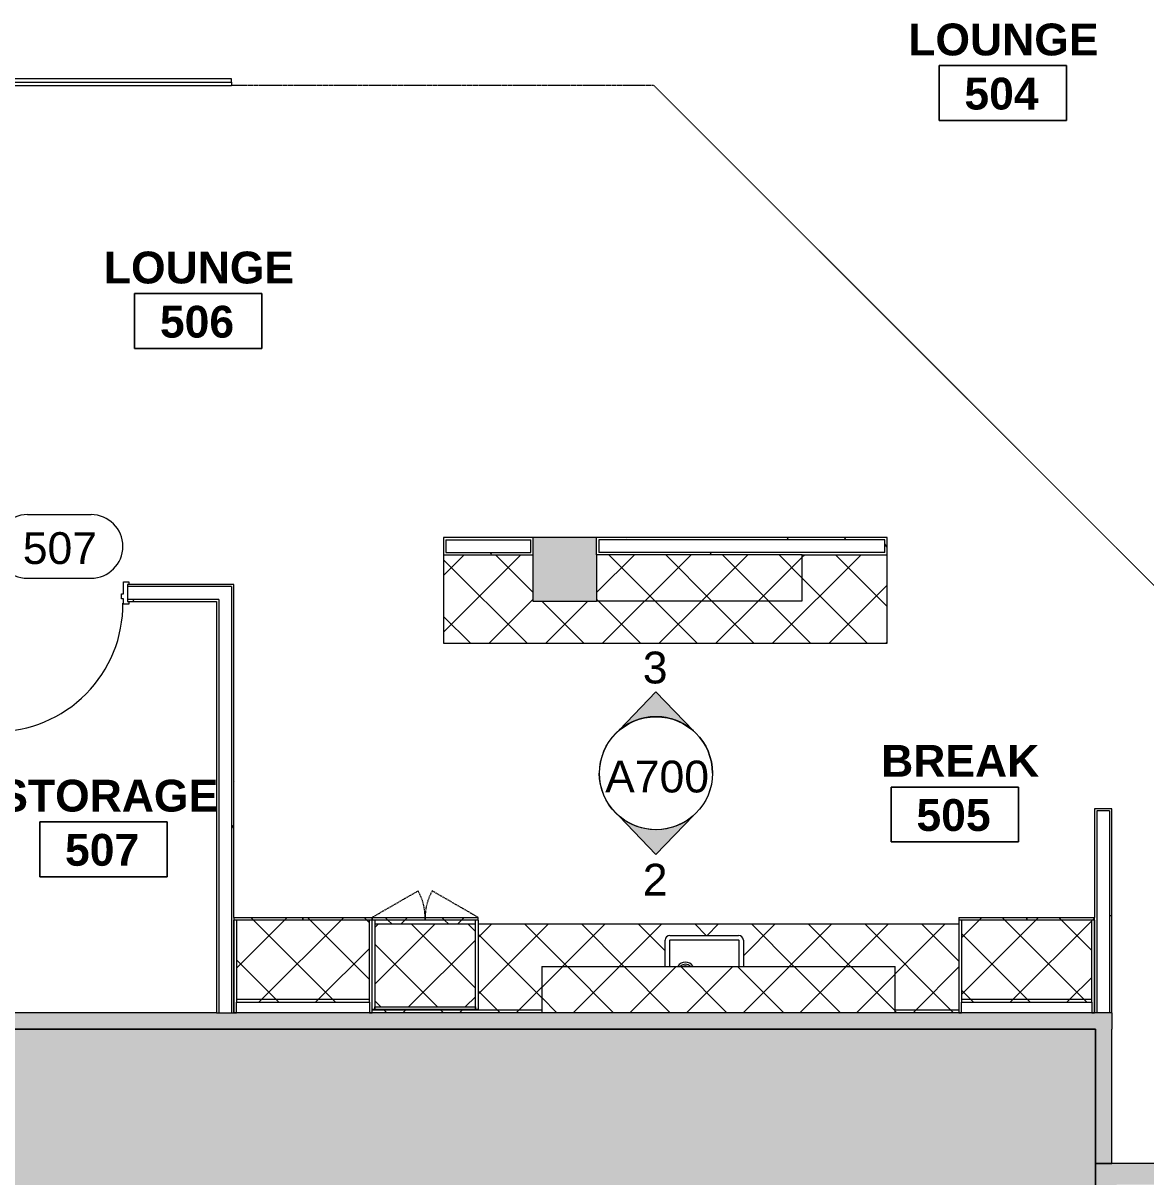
# Model space of a CAD drawing. Header units: inches. Extents: x 920 to 3738, y -709 to 819.
# Drawn here: x 2843.4 to 3160.8, y 164.2 to 490.5 of the extents above; entities that cross this region are included whole.
import ezdxf

# ---------------------------------------------------------------- set-up
doc = ezdxf.new("R2010")
doc.units = ezdxf.units.IN
doc.header["$MEASUREMENT"] = 0
doc.linetypes.add('Hidden', pattern=[0.28125, 0.1875, -0.09375])
doc.linetypes.add('Overhead 1_16_', pattern=[0.101562, 0.0625, -0.039062])
for name, color, linetype, lineweight in [('A-AREA-IDEN', 2, 'Continuous', 9), ('A-COLS', 52, 'Continuous', 13), ('A-DETL-GENF', 92, 'Continuous', 9), ('A-DETL-THIN', 151, 'Continuous', 9), ('A-DOOR', 31, 'Continuous', 13), ('A-DOOR-IDEN', 31, 'Continuous', 9), ('A-FLOR-OVHD', 1, 'Overhead 1_16_', 9), ('A-GLAZ-CURT', 52, 'Continuous', 9), ('A-GLAZ-CWMG', 51, 'Continuous', 9), ('A-WALL', 113, 'Continuous', 13), ('A-WALL-PATT', 111, 'Continuous', 13), ('G-ANNO-SYMB', 111, 'Continuous', 9), ('I-WALL', 2, 'Continuous', 9), ('P-SANR-FIXT', 6, 'Continuous', 9), ('Q-CASE', 31, 'Continuous', 9), ('S-COLS', 52, 'Continuous', 13)]:
    doc.layers.add(name, color=color, linetype=linetype, lineweight=lineweight)
doc.styles.add('Arial_1', font='arial.ttf', dxfattribs={"height": 9})
doc.styles.add('Swis721 Lt BT', font='swissl.ttf', dxfattribs={"height": 9})
doc.styles.add('Swis721 Lt BT_B', font='', dxfattribs={"height": 9})
doc.styles.get('Swis721 Lt BT_B').set_extended_font_data('Swis721 Lt BT', bold=True)
pattern_1 = [(0, (2996.523, 0), (30.72, 7.68), [1.267, -21.773, 1.267, -21.773, -122.88]), (0, (2996.523, 0), (30.72, 7.68), [-46.08, 1.267, -44.813, 1.267, -21.773, -53.76]), (0, (2996.523, 0), (30.72, 7.68), [-115.2, 1.267, -14.093, 1.267, -37.133]), (120, (3008.043, 3.84), (-22.01108, 22.7643), [1.267, -21.773, 1.267, -21.773, -122.88]), (120, (3008.043, 3.84), (-22.01108, 22.7643), [-46.08, 1.267, -44.813, 1.267, -21.773, -53.76]), (120, (3008.043, 3.84), (-22.01108, 22.7643), [-115.2, 1.267, -14.093, 1.267, -37.133]), (240, (3011.883, 19.2), (-8.70892, -30.4443), [1.267, -21.773, 1.267, -21.773, -122.88]), (240, (3011.883, 19.2), (-8.70892, -30.4443), [-46.08, 1.267, -44.813, 1.267, -21.773, -53.76]), (240, (3011.883, 19.2), (-8.70892, -30.4443), [-115.2, 1.267, -14.093, 1.267, -37.133])]
pattern_2 = [(225, (151.745, 208.263), (8.01223, -8.01223), []), (315, (151.745, 208.263), (8.01223, 8.01223), [])]
pattern_3 = [(225, (-52.505, 208.263), (8.01223, -8.01223), []), (315, (-52.505, 208.263), (8.01223, 8.01223), [])]
pattern_4 = [(45, (2996.523, 0), (-8.01223, 8.01223), []), (135, (2996.523, 0), (-8.01223, -8.01223), [])]
pattern_5 = [(45, (56.495, -206.263), (-8.01223, 8.01223), []), (135, (56.495, -206.263), (-8.01223, -8.01223), [])]
pattern_6 = [(45, (0, 0), (-8.01223, 8.01223), []), (135, (0, 0), (-8.01223, -8.01223), [])]

# ---------------------------------------------------------------- blocks, each defined once
blk = doc.blocks.new('Concrete-Rectangular-Column - 18 x 18-V5-5TH FLOOR CONSTRUCTION')
at = {"layer": 'S-COLS', "lineweight": 9}
blk.add_hatch(color=7, dxfattribs=at).paths.add_polyline_path([(9, -9), (8.99, 9), (-9, 9), (-9, -9), (8.99, -9)], flags=0)
at = {"layer": 'S-COLS', "color": 8, "lineweight": 20}
for p, q in [((9, 9), (-9, 9)), ((-9, 9), (-9, -9)), ((9, 4.12), (9, 9)), ((-9, -9), (9, -9)), ((9, -9), (9, -8.87))]:
    blk.add_line(p, q, dxfattribs=at)
blk = doc.blocks.new('Door - Single - Solid Door-7611703-5TH FLOOR CONSTRUCTION')
at = {"layer": 'A-DOOR', "lineweight": 9}
for p, q in [((-15.63, 3.1), (-14.13, 3.1)), ((-15.63, 2.35), (-15.63, 3.1)), ((-14.13, 3.1), (-14.13, -0.28)), ((22.12, 3.1), (23.62, 3.1)), ((22.12, -0.28), (22.12, 3.1)), ((23.62, 3.1), (23.62, 2.35)), ((-15.63, -3.28), (-15.63, -2.53)), ((-14.13, -0.28), (-13.63, -0.28)), ((-14.13, -1.78), (-14.13, -3.28)), ((-13.63, -1.78), (-14.13, -1.78)), ((-13.63, -0.28), (-13.63, -1.78)), ((21.62, -0.28), (22.12, -0.28)), ((21.62, -1.78), (21.62, -0.28)), ((22.12, -1.78), (21.62, -1.78)), ((22.12, -3.28), (22.12, -1.78)), ((23.62, -2.53), (23.62, -3.28)), ((-14.13, -3.28), (-15.63, -3.28)), ((23.62, -3.28), (22.12, -3.28))]:
    blk.add_line(p, q, dxfattribs=at)
at = {"layer": 'A-DOOR'}
for p, q in [((-12.63, -3.28), (-14.01, -3.28)), ((-14.01, -3.28), (-14.01, -39.28)), ((-12.63, -39.28), (-12.63, -3.28)), ((-14.01, -39.28), (-12.63, -39.28))]:
    blk.add_line(p, q, dxfattribs=at)
at = {"layer": 'A-DOOR', "lineweight": 9}
blk.add_arc((-14.01, -3.28), 36, 270, 0.5, dxfattribs=at)
blk = doc.blocks.new('CW Cupbd1 - Fridge 80_h x 24_d - 2 Doors 2-7620675-5TH FLOOR CONSTRUCTION')
at = {"layer": 'Q-CASE'}
h = blk.add_hatch(dxfattribs=at)
h.set_pattern_fill('FP_6', color=256, style=0, pattern_type=2)
h.set_pattern_definition(pattern_2)
h.paths.add_polyline_path([(20.64, -5.31), (2.75, -5.31), (2.75, -6.06), (39.62, -6.06), (39.62, -5.31)], flags=0)
h = blk.add_hatch(dxfattribs=at)
h.set_pattern_fill('FP_6', color=256, style=0, pattern_type=2)
h.set_pattern_definition(pattern_2)
h.paths.add_polyline_path([(2.75, -6.06), (2.75, -28.56), (39.62, -28.56), (39.62, -6.06), (20.64, -6.06)], flags=0)
h = blk.add_hatch(dxfattribs=at)
h.set_pattern_fill('FP_6', color=256, style=0, pattern_type=2)
h.set_pattern_definition(pattern_2)
h.paths.add_polyline_path([(2, -28.56), (2, -29.31), (21.18, -29.31), (21.18, -28.56), (2.75, -28.56)], flags=0)
h = blk.add_hatch(dxfattribs=at)
h.set_pattern_fill('FP_6', color=256, style=0, pattern_type=2)
h.set_pattern_definition(pattern_2)
h.paths.add_polyline_path([(40.37, -28.56), (21.18, -28.56), (21.18, -29.31), (40.37, -29.31)], flags=0)
at = {"layer": 'Q-CASE', "lineweight": 20}
for p, q in [((2.75, -2.36), (2, -2.36)), ((2, -2.36), (2, -28.56)), ((2.75, -5.31), (2.75, -2.36)), ((40.37, -2.36), (39.62, -2.36)), ((39.62, -2.36), (39.62, -5.31)), ((40.37, -28.56), (40.37, -2.36))]:
    blk.add_line(p, q, dxfattribs=at)
at = {"layer": 'Q-CASE'}
for p, q in [((39.62, -5.31), (2.75, -5.31)), ((2.75, -5.31), (2.75, -6.06)), ((2.75, -6.06), (2.75, -28.56)), ((2.75, -6.06), (39.62, -6.06)), ((39.62, -6.06), (39.62, -5.31)), ((39.62, -28.56), (39.62, -6.06)), ((2, -28.56), (21.18, -28.56)), ((2, -28.56), (2, -29.31)), ((21.18, -29.31), (2, -29.31)), ((21.18, -29.31), (21.18, -28.56)), ((21.18, -28.56), (40.37, -28.56)), ((21.18, -28.56), (21.18, -29.31)), ((40.37, -29.31), (21.18, -29.31)), ((40.37, -29.31), (40.37, -28.56))]:
    blk.add_line(p, q, dxfattribs=at)
blk = doc.blocks.new('CW Cupbd1 - Fridge 80_h x 24_d - 2 Doors 2-7612040-5TH FLOOR CONSTRUCTION')
at = {"layer": 'Q-CASE'}
h = blk.add_hatch(dxfattribs=at)
h.set_pattern_fill('FP_7', color=256, style=0, pattern_type=2)
h.set_pattern_definition(pattern_3)
h.paths.add_polyline_path([(40.31, -5.31), (2.75, -5.31), (2.75, -6.06), (40.31, -6.06)], flags=0)
h = blk.add_hatch(dxfattribs=at)
h.set_pattern_fill('FP_7', color=256, style=0, pattern_type=2)
h.set_pattern_definition(pattern_3)
h.paths.add_polyline_path([(21.53, -6.06), (2.75, -6.06), (2.75, -28.56), (40.31, -28.56), (40.31, -6.06)], flags=0)
h = blk.add_hatch(dxfattribs=at)
h.set_pattern_fill('FP_7', color=256, style=0, pattern_type=2)
h.set_pattern_definition(pattern_3)
h.paths.add_polyline_path([(2, -28.56), (2, -29.31), (21.53, -29.31), (21.53, -28.56), (2.75, -28.56)], flags=0)
h = blk.add_hatch(dxfattribs=at)
h.set_pattern_fill('FP_7', color=256, style=0, pattern_type=2)
h.set_pattern_definition(pattern_3)
h.paths.add_polyline_path([(41.06, -28.56), (21.53, -28.56), (21.53, -29.31), (41.06, -29.31)], flags=0)
at = {"layer": 'Q-CASE', "lineweight": 20}
for p, q in [((2.75, -2.36), (2, -2.36)), ((2, -2.36), (2, -28.56)), ((2.75, -5.31), (2.75, -2.36)), ((41.06, -2.36), (40.31, -2.36)), ((40.31, -2.36), (40.31, -5.31)), ((41.06, -28.56), (41.06, -2.36))]:
    blk.add_line(p, q, dxfattribs=at)
at = {"layer": 'Q-CASE'}
for p, q in [((40.31, -5.31), (2.75, -5.31)), ((2.75, -5.31), (2.75, -6.06)), ((2.75, -6.06), (2.75, -28.56)), ((2.75, -6.06), (40.31, -6.06)), ((40.31, -6.06), (40.31, -5.31)), ((40.31, -28.56), (40.31, -6.06)), ((2, -28.56), (21.53, -28.56)), ((2, -28.56), (2, -29.31)), ((21.53, -29.31), (2, -29.31)), ((21.53, -29.31), (21.53, -28.56)), ((21.53, -28.56), (41.06, -28.56)), ((21.53, -28.56), (21.53, -29.31)), ((41.06, -29.31), (21.53, -29.31)), ((41.06, -29.31), (41.06, -28.56))]:
    blk.add_line(p, q, dxfattribs=at)
blk = doc.blocks.new('CW Cupbd Combined - Oven Tower 84_h x 24_d _2 Microwaves_-7546878-5TH FLOOR CONSTRUCTION')
at = {"layer": 'Q-CASE'}
h = blk.add_hatch(dxfattribs=at)
h.set_pattern_fill('FP_9', color=256, style=0, pattern_type=2)
h.set_pattern_definition(pattern_5)
h.paths.add_polyline_path([(2, 30.56), (17, 30.56), (17, 31.31), (2, 31.31)], flags=0)
h = blk.add_hatch(dxfattribs=at)
h.set_pattern_fill('FP_9', color=256, style=0, pattern_type=2)
h.set_pattern_definition(pattern_5)
h.paths.add_polyline_path([(2.75, 29.36), (31.25, 29.36), (31.25, 30.56), (2.75, 30.56)], flags=0)
h = blk.add_hatch(dxfattribs=at)
h.set_pattern_fill('FP_9', color=256, style=0, pattern_type=2)
h.set_pattern_definition(pattern_5)
h.paths.add_polyline_path([(32, 30.56), (32, 31.31), (17, 31.31), (17, 30.56), (31.25, 30.56)], flags=0)
at = {"layer": 'Q-CASE', "linetype": 'Hidden'}
for p, q in [((2, 31.31), (14.99, 38.81)), ((32, 31.31), (19.01, 38.81))]:
    blk.add_line(p, q, dxfattribs=at)
at = {"layer": 'Q-CASE'}
for p, q in [((2, 31.31), (17, 31.31)), ((2, 31.31), (2, 30.56)), ((17, 30.56), (2, 30.56)), ((17, 30.56), (17, 31.31)), ((17, 31.31), (32, 31.31)), ((17, 31.31), (17, 30.56)), ((32, 30.56), (17, 30.56)), ((32, 30.56), (32, 31.31))]:
    blk.add_line(p, q, dxfattribs=at)
at = {"layer": 'Q-CASE', "lineweight": 20}
for p, q in [((2, 5.31), (2, 30.56)), ((2.75, 30.56), (2.75, 5.31)), ((31.25, 5.31), (31.25, 30.56)), ((32, 30.56), (32, 5.31)), ((2.75, 5.31), (2, 5.31)), ((2.75, 6.06), (31.25, 6.06)), ((2.75, 5.31), (2.75, 6.06)), ((31.25, 5.31), (2.75, 5.31)), ((31.25, 6.06), (31.25, 5.31)), ((32, 5.31), (31.25, 5.31))]:
    blk.add_line(p, q, dxfattribs=at)
at = {"layer": 'Q-CASE', "linetype": 'Hidden'}
for centre, start, end in [((2, 31.31), 359.5, 30), ((32, 31.31), 150, 180.5)]:
    blk.add_arc(centre, 15, start, end, dxfattribs=at)
blk = doc.blocks.new('Kohler_Riverby Sink - Not a Type-See Type Catalog-7378777-5TH FLOOR CONSTRUCTION')
at = {"layer": 'P-SANR-FIXT'}
for p, q in [((-9.78, -7.82), (-9.78, -0.38)), ((9.74, -0.38), (9.74, -7.81)), ((9.67, -7.88), (-9.72, -7.88))]:
    blk.add_line(p, q, dxfattribs=at)
for centre, radius, start, end in [((5.3, 1), 2.59, 213.0751, 326.9249), ((5.3, 1), 2.02, 225.1024, 314.8976), ((5.3, 1), 1.55, 246.0741, 293.9259), ((-9.72, -7.82), 0.0588, 180, 270), ((9.67, -7.81), 0.0713, 270, 0)]:
    blk.add_arc(centre, radius, start, end, dxfattribs=at)
blk = doc.blocks.new('Wood Shelf - Wood Shelf-7411093-5TH FLOOR CONSTRUCTION')
at = {"layer": 'Q-CASE'}
h = blk.add_hatch(dxfattribs=at)
h.set_pattern_fill('FP_1', color=256, style=0, pattern_type=2)
h.set_pattern_definition(pattern_6)
h.paths.add_polyline_path([(-6.5, 210.62), (93.37, 210.62), (93.37, 223.69), (-6.5, 223.69)], flags=0)
for p, q in [((-6.5, 223.69), (93.37, 223.69)), ((-6.5, 223.69), (-6.5, 210.62)), ((93.37, 210.62), (93.37, 223.69)), ((93.37, 210.62), (-6.5, 210.62))]:
    blk.add_line(p, q, dxfattribs=at)
blk = doc.blocks.new('System Panel - Glazed-7419833-5TH FLOOR CONSTRUCTION')
at = {"layer": 'A-GLAZ-CURT', "lineweight": 13}
for p, q in [((89.43, 1.75), (-89.43, 1.75)), ((-89.43, 1.75), (-89.43, 0.75)), ((-89.43, 0.75), (89.43, 0.75)), ((89.43, 0.75), (89.43, 1.75))]:
    blk.add_line(p, q, dxfattribs=at)
blk = doc.blocks.new('Rectangular Mullion - 1_ Square-7419872-5TH FLOOR CONSTRUCTION')
at = {"layer": 'A-GLAZ-CWMG'}
for p, q in [((-94.25, 473.75), (-94.25, 472.75)), ((-94.25, 472.75), (-273.1, 472.75))]:
    blk.add_line(p, q, dxfattribs=at)
blk = doc.blocks.new('Coffee Bar Shelf - Coffee Bar Shelf-7619829-5TH FLOOR CONSTRUCTION')
at = {"layer": 'Q-CASE'}
h = blk.add_hatch(dxfattribs=at)
h.set_pattern_fill('FP_1', color=256, style=0, pattern_type=2)
h.set_pattern_definition(pattern_6)
h.paths.add_polyline_path([(9, 327.125), (67.125, 327.125), (67.125, 340.125), (9, 340.125)], flags=0)
for p, q in [((67.125, 340.125), (9, 340.125)), ((9, 340.125), (9, 327.125)), ((67.125, 327.125), (67.125, 340.125)), ((9, 327.125), (67.125, 327.125))]:
    blk.add_line(p, q, dxfattribs=at)
blk = doc.blocks.new('Room Tag - Room Name and Number-3379422-5TH FLOOR CONSTRUCTION')
at = {"layer": 'A-AREA-IDEN'}
for p, q in [((-0.1881, -0.1636), (-0.1881, -0.0018)), ((-0.1881, -0.0018), (0.1869, -0.0018)), ((0.1869, -0.0018), (-0.1881, -0.0018)), ((-0.1881, -0.0018), (-0.1881, -0.1636)), ((0.1869, -0.0018), (0.1869, -0.1636)), ((0.1869, -0.1636), (0.1869, -0.0018)), ((0.1869, -0.1636), (-0.1881, -0.1636)), ((-0.1881, -0.1636), (0.1869, -0.1636))]:
    blk.add_line(p, q, dxfattribs=at)
blk = doc.blocks.new('Door Tag - Door Tag-41184-5TH FLOOR CONSTRUCTION')
at = {"layer": 'A-DOOR-IDEN'}
for p, q in [((-0.09375, 0.09375), (0.09375, 0.09375)), ((-0.09375, -0.09375), (0.09375, -0.09375))]:
    blk.add_line(p, q, dxfattribs=at)
for centre, start, end in [((-0.09375, 0), 90, 270), ((0.09375, 0), 270, 90)]:
    blk.add_arc(centre, 0.09375, start, end, dxfattribs=at)
blk = doc.blocks.new('Elevation - Filled Arrow 2-347888-5TH FLOOR CONSTRUCTION')
at = {"layer": 'G-ANNO-SYMB'}
blk.add_circle((0, 0), 0.1664, dxfattribs=at)
blk = doc.blocks.new('Elevation - Filled Arrow-151867-5TH FLOOR CONSTRUCTION')
at = {"layer": 'G-ANNO-SYMB'}
h = blk.add_hatch(color=256, dxfattribs=at)
edge = h.paths.add_edge_path(flags=0)
edge.add_line((0, 0.2393), (0.1103, 0.1247))
edge.add_arc((-0.0002, -0.0002), 0.1667, 48.498, 130.5571)
edge.add_line((-0.1085, 0.1265), (0, 0.2393))
for p, q in [((0, 0.2393), (-0.1085, 0.1265)), ((-0.1084, 0.1266), (0, 0.2393)), ((0, 0.2393), (-0.1084, 0.1266)), ((0, 0.2393), (0.11, 0.1249)), ((0.1103, 0.1247), (0, 0.2393))]:
    blk.add_line(p, q, dxfattribs=at)
blk.add_arc((-0.0002, -0.0002), 0.1667, 48.498, 130.5571, dxfattribs=at)
blk.add_ellipse((-0.0002, -0.0001), major_axis=(-0.1667, 0), ratio=0.999376, start_param=3.141593, end_param=6.283185, dxfattribs=at)

msp = doc.modelspace()

# ---------------------------------------------------------------- hatches: boundary and pattern name
at = {"layer": 'A-COLS', "lineweight": 9}
h = msp.add_hatch(color=7, dxfattribs=at)
h.paths.add_polyline_path([(3392.52, -709), (3392.52, -438.89), (3343.86, -390.23), (3339.62, -394.47), (3388.02, -442.87), (3388.02, -698.14), (3047.14, -357.25), (3302.4, -357.25), (3314.17, -369.01), (3318.41, -364.77), (3315.58, -361.94), (3340.52, -337), (3340.52, -202), (3334.52, -202), (3334.52, -212), (3314.52, -212), (3314.52, -351.25), (3170.52, -351.25), (3170.52, -186), (3265.02, -186), (3265.02, -162), (3334.52, -162), (3334.52, -166), (3340.52, -166), (3340.52, -156), (3146.52, -156), (3146.52, -351.25), (3043.52, -351.25), (3043.52, -360), (3249.74, -566.22)], flags=0)
h.paths.add_polyline_path([(3465.89, -365.52), (3474.16, -357.25), (3738.21, -357.25), (3738.21, -351.25), (3638.52, -351.25), (3638.52, -156), (3444.52, -156), (3444.52, -166), (3450.52, -166), (3450.52, -162), (3513.52, -162), (3513.52, -186), (3614.52, -186), (3614.52, -351.25), (3470.52, -351.25), (3470.52, -208), (3450.52, -208), (3450.52, -202), (3444.52, -202), (3444.52, -344.16), (3463.45, -363.09)], flags=0)
h.paths.add_polyline_path([(3632.52, -351.25), (3618.52, -351.25), (3618.52, -182), (3517.52, -182), (3517.52, -162), (3632.52, -162), (3632.52, -336.12)], flags=0)
h.paths.add_polyline_path([(3466.52, -351.25), (3460.1, -351.25), (3450.52, -341.68), (3450.52, -212), (3466.52, -212), (3466.52, -348.75)], flags=0)
h.paths.add_polyline_path([(3166.52, -351.25), (3152.52, -351.25), (3152.52, -162), (3226.52, -162), (3226.52, -182), (3166.52, -182), (3166.52, -351.07)], flags=0)
h.paths.add_polyline_path([(3318.52, -350.51), (3318.52, -216), (3334.52, -216), (3334.52, -334.51), (3332.04, -337)], flags=0)
h.paths.add_polyline_path([(3249.74, -182), (3230.52, -182), (3230.52, -162), (3261.02, -162), (3261.02, -182)], flags=0)
h.paths.add_polyline_path([(3632.52, -84), (3638.52, -84), (3638.52, 122), (3632.52, 122), (3632.52, 48), (3567.52, 48), (3567.52, 162), (3632.52, 162), (3632.52, 157.44), (3638.52, 157.44), (3638.52, 168), (3458.52, 168), (3458.52, 114), (3464.52, 114), (3464.52, 162), (3561.52, 162), (3561.52, -78), (3464.52, -78), (3464.52, -30), (3458.52, -30), (3458.52, -84), (3592.52, -84), (3592.52, -78), (3567.52, -78), (3567.52, 34), (3632.52, 34), (3632.52, -78), (3628.52, -78), (3628.52, -84)], flags=0)
h.paths.add_polyline_path([(3217.52, -84), (3326.52, -84), (3326.52, -30), (3320.52, -30), (3320.52, -78), (3223.52, -78), (3223.52, 162), (3320.52, 162), (3320.52, 114), (3326.52, 114), (3326.52, 168), (3146.52, 168), (3146.52, 156), (3152.52, 156), (3152.52, 162), (3217.52, 162), (3217.52, 114), (3152.52, 114), (3152.52, 120), (3146.52, 120), (3146.52, -84), (3156.52, -84), (3156.52, -78), (3152.52, -78), (3152.52, 42), (3217.52, 42), (3217.52, -78), (3192.52, -78), (3192.52, -84)], flags=0)
h.paths.add_polyline_path([(3458.52, 12), (3464.52, 12), (3464.52, 72), (3458.52, 72), (3458.52, 68.06)], flags=0)
h.paths.add_polyline_path([(3326.52, 12), (3326.52, 72), (3320.52, 72), (3320.52, 12)], flags=0)
h.paths.add_polyline_path([(3567.52, 38), (3567.52, 44), (3632.52, 44), (3632.52, 38), (3567.74, 38)], flags=0)
h.paths.add_polyline_path([(3192.52, 48), (3152.52, 48), (3152.52, 108), (3217.52, 108), (3217.52, 48), (3217.22, 48)], flags=0)
at = {"layer": 'A-DETL-GENF'}
h = msp.add_hatch(color=9, dxfattribs=at)
h.paths.add_polyline_path([(3389.69, -436.06), (3463.06, -362.69), (3444.52, -344.16), (3444.52, -156), (3698.52, -156), (3698.52, 130), (3738.21, 130), (3738.21, 190), (3638.52, 190), (3638.52, -84), (3458.52, -84), (3458.52, 168), (3500.91, 168), (3391.38, 275.29), (3305.31, 189.21), (3326.52, 168), (3326.52, -84), (3146.52, -84), (3146.52, 206), (2601.65, 206), (2601.65, 196.62), (2602.4, 196.62), (2602.4, 195.12), (2601.65, 195.12), (2601.65, 164.88), (2602.4, 164.88), (2602.4, 163.38), (2601.65, 163.38), (2601.65, 146), (3086.52, 146), (3086.52, -111.69), (3087.27, -111.69), (3087.27, -113.19), (3086.52, -113.19), (3086.52, -149.44), (3087.27, -149.44), (3087.27, -150.94), (3086.52, -150.94), (3086.52, -156), (3232.02, -156), (3232.02, -155.12), (3260.02, -155.12), (3260.02, -156), (3340.52, -156), (3340.52, -337), (3315.58, -361.94), (3388.02, -434.39)], flags=0)
h.paths.add_polyline_path([(3301.44, 168), (3319.98, 168), (3302.04, 185.94), (3284.1, 168), (3294.51, 168)], flags=0)
at = {"layer": 'A-WALL-PATT', "lineweight": 9}
h = msp.add_hatch(dxfattribs=at)
h.set_pattern_fill('FP_2', color=256, style=0, pattern_type=2)
h.set_pattern_definition(pattern_1)
h.paths.add_polyline_path([(3087.02, 340.75), (3087.65, 340.75), (3087.65, 345), (3005.52, 345), (3005.52, 340.75), (3006.15, 340.75), (3006.15, 344.37), (3087.02, 344.37)], flags=0)
h = msp.add_hatch(dxfattribs=at)
h.set_pattern_fill('FP_2', color=256, style=0, pattern_type=2)
h.set_pattern_definition(pattern_1)
h.paths.add_polyline_path([(2986.9, 340.12), (2987.52, 340.12), (2987.52, 340.75), (2962.27, 340.75), (2962.27, 340.12), (2962.9, 340.12)], flags=0)
h = msp.add_hatch(dxfattribs=at)
h.set_pattern_fill('FP_2', color=256, style=0, pattern_type=2)
h.set_pattern_definition(pattern_1)
h.paths.add_polyline_path([(3006.15, 340.12), (3087.65, 340.12), (3087.65, 340.75), (3005.52, 340.75), (3005.52, 340.12)], flags=0)
h = msp.add_hatch(dxfattribs=at)
h.set_pattern_fill('FP_2', color=256, style=0, pattern_type=2)
h.set_pattern_definition(pattern_1)
h.paths.add_polyline_path([(2883.4, 331.12), (2902.96, 331.12), (2902.96, 331.75), (2872.85, 331.75), (2872.85, 331.12)], flags=0)
h.paths.add_polyline_path([(2824.92, 331.12), (2834.35, 331.12), (2834.35, 331.75), (2824.92, 331.75)], flags=0)
h.paths.add_polyline_path([(2749.4, 331.62), (2749.9, 331.12), (2786.42, 331.12), (2786.42, 331.75), (2754.03, 331.75), (2754.03, 331.62)], flags=0)
h.paths.add_polyline_path([(2741.52, 331.12), (2748.55, 331.12), (2749.4, 331.62), (2749.4, 331.75), (2741.42, 331.75), (2741.42, 331.12)], flags=0)
h.paths.add_polyline_path([(2719.23, 331.12), (2719.86, 331.12), (2719.86, 331.75), (2702.52, 331.75), (2702.52, 331.62), (2719.23, 331.62)], flags=0)
h = msp.add_hatch(dxfattribs=at)
h.set_pattern_fill('FP_2', color=256, style=0, pattern_type=2)
h.set_pattern_definition(pattern_1)
h.paths.add_polyline_path([(2902.96, 210.62), (2902.96, 331.12), (2902.34, 331.12), (2902.34, 210.62)], flags=0)
h = msp.add_hatch(dxfattribs=at)
h.set_pattern_fill('FP_2', color=256, style=0, pattern_type=2)
h.set_pattern_definition(pattern_1)
h.paths.add_polyline_path([(2883.4, 326.87), (2898.71, 326.87), (2898.71, 327.5), (2872.85, 327.5), (2872.85, 326.87)], flags=0)
h.paths.add_polyline_path([(2827.98, 326.87), (2827.98, 327.5), (2824.92, 327.5), (2824.92, 326.87), (2827.36, 326.87)], flags=0)
h.paths.add_polyline_path([(2834.35, 326.87), (2834.35, 327.5), (2831.61, 327.5), (2831.61, 326.87), (2832.23, 326.87)], flags=0)
h.paths.add_polyline_path([(2786.42, 326.87), (2786.42, 327.5), (2753.53, 327.5), (2754.03, 327), (2741.52, 327), (2742.37, 327.5), (2741.42, 327.5), (2741.42, 327), (2723.42, 327), (2723.42, 327.5), (2719.23, 327.5), (2719.23, 327), (2702.52, 327), (2702.52, 326.87), (2761.28, 326.87)], flags=0)
h = msp.add_hatch(dxfattribs=at)
h.set_pattern_fill('FP_2', color=256, style=0, pattern_type=2)
h.set_pattern_definition(pattern_1)
h.paths.add_polyline_path([(3150.52, 210.62), (3151.15, 210.62), (3151.15, 268.31), (3146.9, 268.31), (3146.9, 267.69), (3150.52, 267.69)], flags=0)
for points in [[(3127.63, 206), (3151.21, 206), (3151.21, 210.62), (2468.52, 210.62), (2468.52, 206), (3066.57, 206)], [(3146.52, 168), (3151.15, 168), (3151.15, 206), (3146.52, 206)]]:
    msp.add_hatch(color=7, dxfattribs=at).paths.add_polyline_path(points, flags=0)
at = {"layer": 'Q-CASE'}
h = msp.add_hatch(dxfattribs=at)
h.set_pattern_fill('FP_1', color=256, style=0, pattern_type=2)
h.set_pattern_definition(pattern_4)
h.paths.add_polyline_path([(3005.51, 315.12), (3087.65, 315.12), (3087.65, 340.12), (3063.65, 340.12), (3063.65, 327.12), (3005.52, 327.12), (3005.51, 327), (2987.52, 327), (2987.52, 340.12), (2962.27, 340.12), (2962.27, 315.12), (2987.52, 315.12)], flags=0)
h = msp.add_hatch(dxfattribs=at)
h.set_pattern_fill('FP_1', color=256, style=0, pattern_type=2)
h.set_pattern_definition(pattern_4)
h.paths.add_polyline_path([(3005.51, 315.12), (3087.65, 315.12), (3087.65, 340.12), (3063.65, 340.12), (3063.65, 327.12), (3005.52, 327.12), (3005.51, 327), (2987.52, 327), (2987.52, 340.12), (2962.27, 340.12), (2962.27, 315.12), (2987.52, 315.12)], flags=0)
h = msp.add_hatch(dxfattribs=at)
h.set_pattern_fill('FP_1', color=256, style=0, pattern_type=2)
h.set_pattern_definition(pattern_4)
h.paths.add_polyline_path([(2942.77, 211.37), (2990.02, 211.37), (2990.02, 223.69), (3024.85, 223.69), (3024.85, 231.12), (3025.03, 231.81), (3025.54, 232.32), (3026.23, 232.5), (3045.62, 232.5), (3046.3, 232.32), (3046.8, 231.82), (3046.98, 231.14), (3046.98, 223.69), (3089.9, 223.69), (3089.9, 211.37), (3107.9, 211.37), (3107.9, 235.62), (2972.02, 235.62), (2972.02, 211.58), (2942.02, 211.58), (2942.02, 211.37)], flags=0)
h.paths.add_polyline_path([(2963.04, 212.33), (2971.27, 212.33), (2971.27, 235.62), (2942.77, 235.58), (2942.77, 212.33), (2961.03, 212.33)], flags=0)
h = msp.add_hatch(dxfattribs=at)
h.set_pattern_fill('FP_8', color=256, style=0, pattern_type=2)
h.set_pattern_definition(pattern_4)
h.paths.add_polyline_path([(2990.02, 210.62), (2990.02, 211.37), (2942.02, 211.37), (2942.02, 210.62)], flags=0)
h.paths.add_polyline_path([(3107.9, 210.62), (3107.9, 211.37), (3089.9, 211.37), (3089.9, 210.62)], flags=0)

# ---------------------------------------------------------------- linework, layer by layer
at = {"layer": 'A-COLS', "color": 8, "lineweight": 20}
for p, q in [((3326.52, 168), (3146.52, 168)), ((3146.52, 168), (3146.52, 156))]:
    msp.add_line(p, q, dxfattribs=at)
at = {"layer": 'A-DETL-THIN'}
for p, q in [((3146.52, 206), (2601.65, 206)), ((3146.52, -84), (3146.52, 206)), ((3326.52, 168), (3146.52, 168)), ((3146.52, 168), (3146.52, -84))]:
    msp.add_line(p, q, dxfattribs=at)
at = {"layer": 'A-FLOR-OVHD'}
for p in [(2902.27, 472.91), (3302.04, 192.48)]:
    msp.add_line(p, (3021.62, 472.91), dxfattribs=at)
at = {"layer": 'A-WALL'}
for p, q in [((2962.9, 344.37), (2962.9, 340.75)), ((2962.9, 344.37), (2986.9, 344.37)), ((2986.9, 340.75), (2986.9, 344.37)), ((3006.15, 344.37), (3006.15, 340.75)), ((3087.02, 344.37), (3006.15, 344.37)), ((3087.02, 340.75), (3087.02, 344.37)), ((2962.9, 340.75), (2986.9, 340.75)), ((3087.02, 340.75), (3006.15, 340.75)), ((2902.34, 331.12), (2872.85, 331.12)), ((2902.34, 331.12), (2902.34, 210.62)), ((2898.71, 327.5), (2872.85, 327.5)), ((2898.71, 327.5), (2898.71, 210.62)), ((3150.52, 267.69), (3146.9, 267.69)), ((3146.9, 267.69), (3146.9, 210.62)), ((3150.52, 267.69), (3150.52, 210.62)), ((2898.09, 210.62), (2902.96, 210.62))]:
    msp.add_line(p, q, dxfattribs=at)
at = {"layer": 'A-WALL', "color": 8, "lineweight": 20}
for p, q in [((2898.09, 210.62), (2832.23, 210.62)), ((2990.02, 210.62), (2902.96, 210.62)), ((3151.21, 210.62), (3089.9, 210.62)), ((3151.21, 206), (3151.21, 210.62)), ((2601.65, 206), (3146.52, 206)), ((3146.52, 206), (3146.52, 168)), ((3151.15, 168), (3151.15, 206)), ((3151.15, 206), (3151.21, 206)), ((3146.52, 168), (3151.15, 168))]:
    msp.add_line(p, q, dxfattribs=at)
at = {"layer": 'I-WALL', "lineweight": 13}
for p, q in [((2987.52, 345), (2962.27, 345)), ((2962.27, 345), (2962.27, 340.12)), ((3087.65, 345), (3005.52, 345)), ((3087.65, 340.12), (3087.65, 345)), ((2962.27, 340.12), (2987.52, 340.12)), ((3063.65, 340.12), (3087.65, 340.12)), ((2902.96, 331.75), (2872.85, 331.75)), ((2872.85, 331.75), (2872.85, 326.87)), ((2902.96, 237.58), (2902.96, 331.75)), ((2872.85, 326.87), (2898.09, 326.87)), ((2898.09, 326.87), (2898.09, 210.62)), ((3151.15, 268.31), (3146.27, 268.31)), ((3146.27, 268.31), (3146.27, 237.58)), ((3151.15, 210.62), (3151.15, 268.31)), ((2902.96, 210.62), (2902.96, 236.83)), ((3146.27, 236.83), (3146.27, 210.62))]:
    msp.add_line(p, q, dxfattribs=at)
at = {"layer": 'Q-CASE'}
for p, q in [((2962.27, 340.12), (2962.27, 315.12)), ((3087.65, 315.12), (3087.65, 340.12)), ((2962.27, 315.12), (3087.65, 315.12)), ((2971.27, 235.62), (2942.77, 235.62)), ((3107.9, 235.62), (2972.02, 235.62)), ((3026.23, 232.5), (3045.62, 232.5)), ((3024.85, 223.69), (3024.85, 231.12)), ((3046.98, 231.14), (3046.98, 223.69)), ((2990.02, 211.37), (2942.02, 211.37)), ((3107.9, 211.37), (3089.9, 211.37))]:
    msp.add_line(p, q, dxfattribs=at)
for centre, radius, start, end in [((3026.23, 231.12), 1.38, 90, 180), ((3045.62, 231.14), 1.36, 0, 90)]:
    msp.add_arc(centre, radius, start, end, dxfattribs=at)

# ---------------------------------------------------------------- block references
at = {"layer": 'A-AREA-IDEN', "xscale": 95.99999999999994, "yscale": 95.99999999999994, "zscale": 95.99999999999994}
for p in [(3120.36, 478.64), (2892.96, 414.15), (3106.81, 274.62), (2866.13, 264.79)]:
    msp.add_blockref('Room Tag - Room Name and Number-3379422-5TH FLOOR CONSTRUCTION', p, dxfattribs=at)
at = {"layer": 'A-DOOR'}
msp.add_blockref('Door - Single - Solid Door-7611703-5TH FLOOR CONSTRUCTION', (2849.61, 329.4), dxfattribs=at)
at = {"layer": 'A-DOOR-IDEN', "xscale": 95.99999999999994, "yscale": 95.99999999999994, "zscale": 95.99999999999994}
msp.add_blockref('Door Tag - Door Tag-41184-5TH FLOOR CONSTRUCTION', (2853.6, 342.49), dxfattribs=at)
at = {"layer": 'A-GLAZ-CURT'}
msp.add_blockref('System Panel - Glazed-7419833-5TH FLOOR CONSTRUCTION', (2812.85, 473), dxfattribs=at)
at = {"layer": 'A-GLAZ-CWMG'}
msp.add_blockref('Rectangular Mullion - 1_ Square-7419872-5TH FLOOR CONSTRUCTION', (2996.52, 0), dxfattribs=at)
at = {"layer": 'G-ANNO-SYMB', "xscale": 95.99999999999994, "yscale": 95.99999999999994, "zscale": 95.99999999999994}
for name in ['Elevation - Filled Arrow-151867-5TH FLOOR CONSTRUCTION', 'Elevation - Filled Arrow 2-347888-5TH FLOOR CONSTRUCTION']:
    msp.add_blockref(name, (3022.29, 278.35), dxfattribs=at)
at = {"layer": 'G-ANNO-SYMB', "extrusion": (0, 0, -1), "xscale": 95.99999999999994, "yscale": 95.99999999999994, "zscale": 95.99999999999994, "rotation": 180}
msp.add_blockref('Elevation - Filled Arrow-151867-5TH FLOOR CONSTRUCTION', (-3022.29, 278.35), dxfattribs=at)
at = {"layer": 'P-SANR-FIXT', "rotation": 180}
msp.add_blockref('Kohler_Riverby Sink - Not a Type-See Type Catalog-7378777-5TH FLOOR CONSTRUCTION', (3035.9, 223.31), dxfattribs=at)
at = {"layer": 'Q-CASE'}
for name, p in [('Coffee Bar Shelf - Coffee Bar Shelf-7619829-5TH FLOOR CONSTRUCTION', (2996.52, 0)), ('CW Cupbd Combined - Oven Tower 84_h x 24_d _2 Microwaves_-7546878-5TH FLOOR CONSTRUCTION', (2940.03, 206.26)), ('Wood Shelf - Wood Shelf-7411093-5TH FLOOR CONSTRUCTION', (2996.52, 0))]:
    msp.add_blockref(name, p, dxfattribs=at)
at = {"layer": 'Q-CASE', "rotation": 180}
for name, p in [('CW Cupbd1 - Fridge 80_h x 24_d - 2 Doors 2-7612040-5TH FLOOR CONSTRUCTION', (2944.02, 208.26)), ('CW Cupbd1 - Fridge 80_h x 24_d - 2 Doors 2-7620675-5TH FLOOR CONSTRUCTION', (3148.27, 208.26))]:
    msp.add_blockref(name, p, dxfattribs=at)
at = {"layer": 'S-COLS', "lineweight": 9}
msp.add_blockref('Concrete-Rectangular-Column - 18 x 18-V5-5TH FLOOR CONSTRUCTION', (2996.52, 336), dxfattribs=at)

# ---------------------------------------------------------------- texts
at = {"layer": 'A-AREA-IDEN', "char_height": 9, "attachment_point": 1, "style": 'Swis721 Lt BT_B'}
for s, insert, width in [('LOUNGE', (3093.61, 490.35), 64.539), ('504', (3109.46, 475.04), 25.452), ('LOUNGE', (2866.21, 425.86), 64.539), ('506', (2882.06, 410.54), 25.452), ('BREAK', (3085.93, 286.34), 50.298), ('STORAGE', (2836.37, 276.5), 71.811), ('505', (3095.91, 271.02), 25.452), ('507', (2855.23, 261.18), 25.452)]:
    msp.add_mtext(s, dxfattribs=dict(at, insert=insert, width=width))
at = {"layer": 'A-DOOR-IDEN', "insert": (2843.3, 346.51), "char_height": 9, "width": 24.543, "attachment_point": 1, "style": 'Swis721 Lt BT'}
msp.add_mtext('507', dxfattribs=at)
at = {"layer": 'G-ANNO-SYMB', "char_height": 9, "attachment_point": 1}
for s, insert, width, style in [('3', (3018.56, 312.74), 8.181, 'Swis721 Lt BT'), ('A700', (3007.92, 281.91), 35.754, 'Arial_1'), ('2', (3018.56, 252.74), 8.181, 'Swis721 Lt BT')]:
    msp.add_mtext(s, dxfattribs=dict(at, insert=insert, width=width, style=style))

doc.saveas('drawing.dxf')
